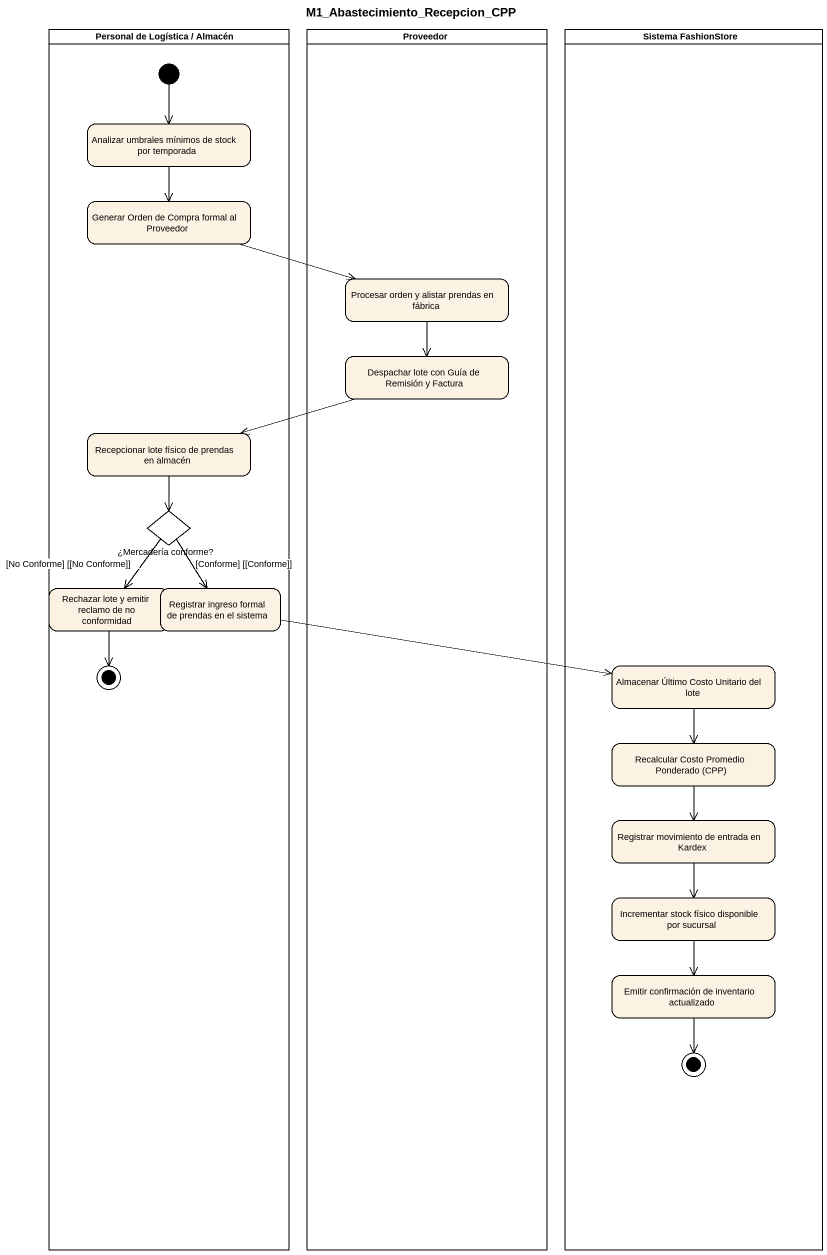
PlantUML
@startuml
title M1_Abastecimiento_Recepcion_CPP
hide empty description
state "Personal de Logística / Almacén" as Personal_de_Logística <<partition>> {
  state "Analizar umbrales mínimos de stock por temporada" as Analizar_umbrales_mínimos
  state "Generar Orden de Compra formal al Proveedor" as Generar_Orden_de_Compra
  state "Recepcionar lote físico de prendas en almacén" as Recepcionar_lote_físico_de
  state "¿Mercadería conforme?" as Mercadería_conforme <<choice>>
  state "Rechazar lote y emitir reclamo de no conformidad" as Rechazar_lote_y_emitir
  state "Registrar ingreso formal de prendas en el sistema" as Registrar_ingreso_formal_de
  [*] --> Analizar_umbrales_mínimos
  Rechazar_lote_y_emitir --> [*]
}
state Proveedor <<partition>> {
  state "Procesar orden y alistar prendas en fábrica" as Procesar_orden_y_alistar
  state "Despachar lote con Guía de Remisión y Factura" as Despachar_lote_con_Guía_de
}
state "Sistema FashionStore" as Sistema_FashionStore <<partition>> {
  state "Almacenar Último Costo Unitario del lote" as Almacenar_Último_Costo
  state "Recalcular Costo Promedio Ponderado (CPP)" as Recalcular_Costo_Promedio
  state "Registrar movimiento de entrada en Kardex" as Registrar_movimiento_de
  state "Incrementar stock físico disponible por sucursal" as Incrementar_stock_físico
  state "Emitir confirmación de inventario actualizado" as Emitir_confirmación_de
  Emitir_confirmación_de --> [*]
}
Analizar_umbrales_mínimos --> Generar_Orden_de_Compra
Generar_Orden_de_Compra -right-> Procesar_orden_y_alistar
Procesar_orden_y_alistar --> Despachar_lote_con_Guía_de
Despachar_lote_con_Guía_de -left-> Recepcionar_lote_físico_de
Recepcionar_lote_físico_de --> Mercadería_conforme
Mercadería_conforme --> Rechazar_lote_y_emitir : [No Conforme] ~[~[No Conforme]]
Mercadería_conforme --> Registrar_ingreso_formal_de : [Conforme] ~[~[Conforme]]
Registrar_ingreso_formal_de -right-> Almacenar_Último_Costo
Almacenar_Último_Costo --> Recalcular_Costo_Promedio
Recalcular_Costo_Promedio --> Registrar_movimiento_de
Registrar_movimiento_de --> Incrementar_stock_físico
Incrementar_stock_físico --> Emitir_confirmación_de
@enduml
